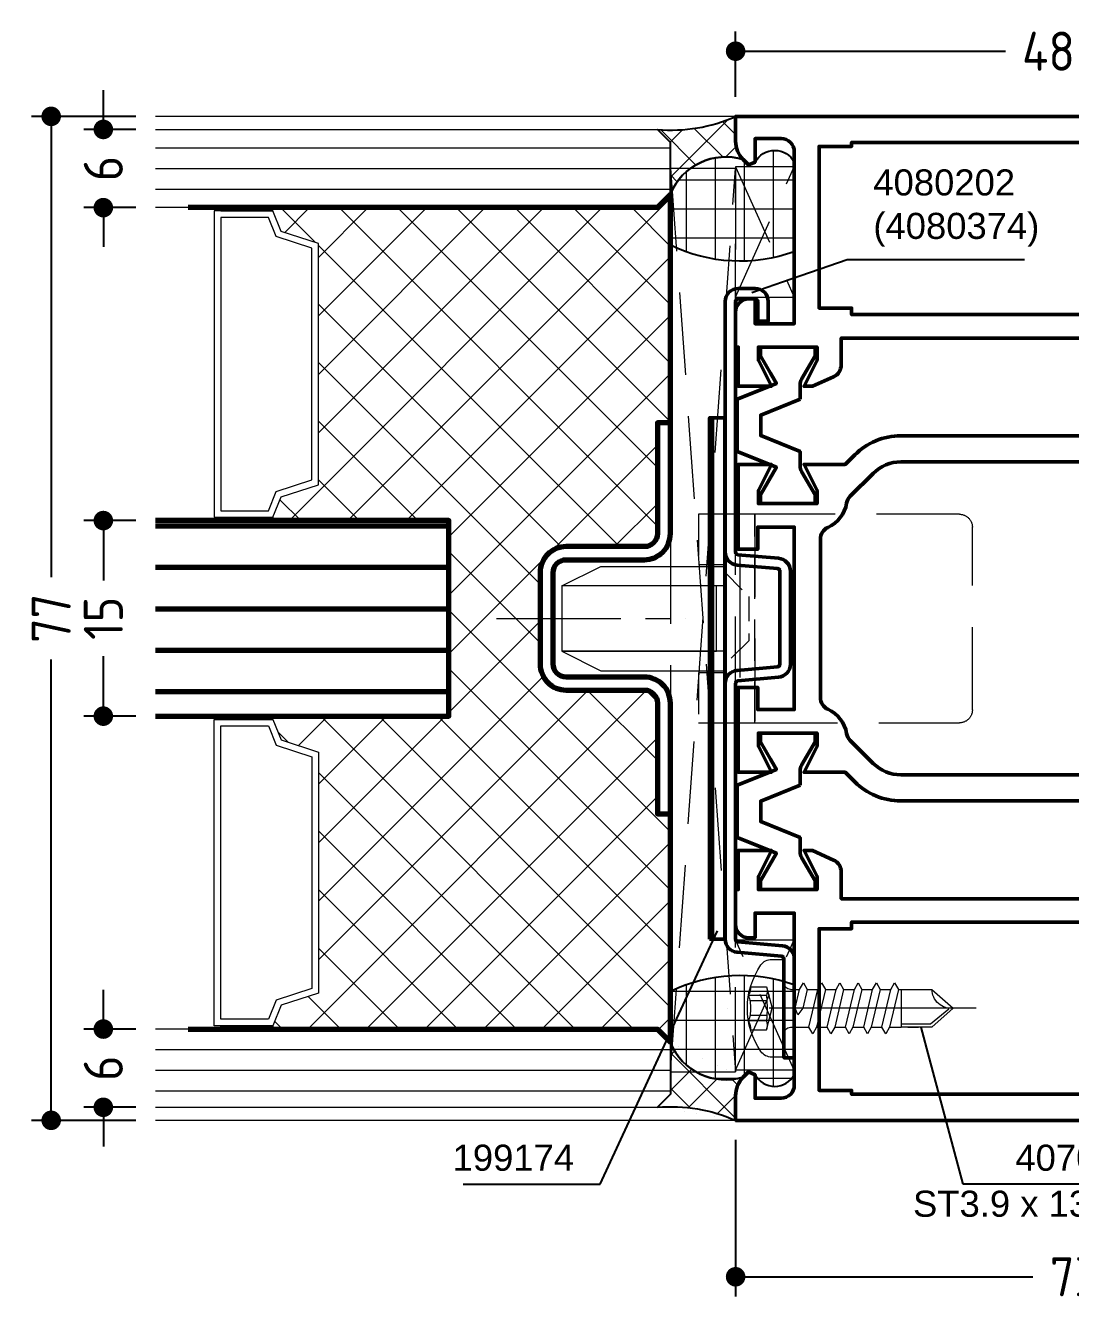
# Model space of a CAD drawing. Header units: millimetres. Extents: x 65 to 301, y 148 to 246.
# Drawn here: x 65.4 to 145.5, y 148.4 to 246.4 of the extents above; entities that cross this region are included whole.
import ezdxf
from ezdxf.enums import TextEntityAlignment as Align

# ---------------------------------------------------------------- set-up
doc = ezdxf.new("R2010")
doc.units = ezdxf.units.MM
doc.linetypes.add('CENTER', pattern=[50.8, 31.75, -6.35, 6.35, -6.35])
doc.linetypes.add('HIDDEN', pattern=[9.525, 6.35, -3.175])
for name, color, linetype, lineweight in [('AM_5', 3, 'Continuous', 25), ('AM_C', 50, 'Continuous', 50), ('AM_S', 80, 'Continuous', 50), ('Cent3', 70, 'CENTER', 18), ('CHide4', 10, 'HIDDEN', 13), ('Cont2', 2, 'Continuous', 25), ('Cont3', 70, 'Continuous', 18), ('Cont4', 10, 'Continuous', 13)]:
    doc.layers.add(name, color=color, linetype=linetype, lineweight=lineweight)
doc.styles.add('HBS_DIMTEXTSTYLE', font='isocp.shx')
doc.styles.add('SWISSL', font='swissl.ttf')
doc.dimstyles.new('Konstruktionsschnitt 1-1$0', dxfattribs={"dimtxt": 3, "dimasz": 1.5, "dimexe": 1.5, "dimexo": 1.5, "dimgap": 1.5, "dimtad": 0, "dimdsep": 46, "dimtxsty": 'HBS_DIMTEXTSTYLE', "dimblk": 'PUNKT', "dimcen": 0, "dimclrd": 3, "dimclre": 3, "dimclrt": 2, "dimadec": 1, "dimazin": 2, "dimtfac": 0.7, "dimtofl": 0, "dimtmove": 0, "dimatfit": 3, "dimfxl": 0, "dimtolj": 1, "dimtzin": 0, "dimarcsym": 0})
pattern_1 = [(225, (232.32603, 587.95486), (0.1767767, -0.1767767), []), (315, (232.32603, 587.95486), (0.1767767, 0.1767767), [])]
pattern_2 = [(135, (-37.2942, -281.0823), (-1.3470384, -1.3470384), []), (225, (-37.2942, -281.0823), (1.3470384, -1.3470384), [])]
pattern_3 = [(180, (-37.2942, -281.0823), (-1e-15, -2.2225), []), (270, (-37.2942, -281.0823), (2.2225, -1e-15), [])]

# ---------------------------------------------------------------- blocks, each defined once
blk = doc.blocks.new('*S265')
at = {"layer": 'AM_5', "color": 3}
for p, q in [((128.395, 228.408), (123.439, 226.684)), ((141.989, 228.408), (128.395, 228.408))]:
    blk.add_line(p, q, dxfattribs=at)
at = {"layer": 'AM_5', "color": 3, "linetype": 'Continuous'}
blk.add_line((123.439, 226.684), (121.078, 225.862), dxfattribs=at)
at = {"layer": 'AM_5', "color": 2, "insert": (130.395, 229.408), "char_height": 2, "attachment_point": 7, "style": 'SWISSL'}
blk.add_mtext('4080202\\P(4080374)', dxfattribs=at)
blk = doc.blocks.new('WS4070448')
at = {"layer": 'Cent3', "ltscale": 0.5}
blk.add_line((8.051, -14.399), (8.067, 4.661), dxfattribs=at)
at = {"layer": 'CHide4', "ltscale": 0.3}
for p, q in [((7.096, 1.694), (7.096, 3.079)), ((7.508, 1.694), (7.508, 2.967)), ((8.627, 1.694), (8.627, 2.967)), ((9.039, 1.694), (9.039, 3.079))]:
    blk.add_line(p, q, dxfattribs=at)
for points in [[(6.417, 2.921), (6.417, 1.694)], [(9.717, 2.921), (9.717, 1.694)], [(6.417, 1.694), (8.067, 1.252)], [(9.717, 1.694), (8.067, 1.252)]]:
    blk.add_lwpolyline(points, dxfattribs=at)
for centre, radius, start, end in [((6.478, 4.198), 1.279, 267.28485, 298.88724), ((8.067, 5.853), 2.94, 250.69884, 289.30116), ((9.657, 4.198), 1.279, 241.11276, 272.71515), ((6.756, 2.851), 1.206, 253.66426, 286.33574), ((8.067, 11.775), 10.128, 264.49478, 275.50522), ((9.378, 2.851), 1.206, 253.66426, 286.33574)]:
    blk.add_arc(centre, radius, start, end, dxfattribs=at)
at = {"layer": 'Cont4'}
for p, q in [((6.617, -8.639), (6.617, -11.003)), ((6.617, -8.639), (9.517, -8.639)), ((9.517, -11.003), (9.517, -8.639)), ((6.617, -11.003), (8.067, -12.639)), ((8.067, -12.639), (9.517, -11.003))]:
    blk.add_line(p, q, dxfattribs=at)
blk.add_lwpolyline([(11.39, 2.114, 0.314856), (4.744, 2.114, 0.244912), (4.317, 1.295), (4.317, 0.361), (11.817, 0.361), (11.817, 1.295, 0.244912), (11.39, 2.114, 0.138291)], format="xyb", dxfattribs=at)
for points in [[(6.117, -1.139), (6.617, -1.428), (8.067, -1.084), (8.567, -0.707), (8.067, -0.507), (6.617, -0.851)], [(6.117, -2.539), (6.617, -2.828), (9.517, -2.14), (10.017, -1.852), (9.517, -1.563), (6.617, -2.251)], [(6.117, -3.939), (6.617, -4.228), (9.517, -3.54), (10.017, -3.252), (9.517, -2.963), (6.617, -3.651)], [(6.117, -5.339), (6.617, -5.628), (9.517, -4.94), (10.017, -4.652), (9.517, -4.363), (6.617, -5.051)], [(6.117, -6.739), (6.617, -7.028), (9.517, -6.34), (10.017, -6.052), (9.517, -5.763), (6.617, -6.451)], [(6.117, -8.139), (6.617, -8.428), (9.517, -7.74), (10.017, -7.452), (9.517, -7.163), (6.617, -7.851)]]:
    blk.add_lwpolyline(points, close=True, dxfattribs=at)
for points in [[(6.617, -0.139), (6.617, -0.851)], [(9.517, -0.139), (9.517, -1.563)], [(6.617, -1.428), (6.617, -1.851)], [(6.617, -1.428), (6.617, -2.251)], [(6.617, -1.428), (6.617, -2.251)], [(6.617, -2.828), (6.617, -3.651)], [(9.517, -2.14), (9.517, -2.963)], [(9.517, -3.54), (9.517, -4.363)], [(6.617, -4.228), (6.617, -5.051)], [(6.617, -5.628), (6.617, -6.451)], [(9.517, -4.94), (9.517, -5.763)], [(9.517, -6.34), (9.517, -7.163)], [(6.617, -7.028), (6.617, -7.851)], [(9.517, -7.74), (9.517, -8.639)], [(6.617, -8.428), (6.617, -8.639)], [(9.267, -8.639), (9.267, -10.887), (8.101, -12.285)], [(9.517, -9.14), (9.517, -9.963)], [(6.617, -9.828), (6.617, -10.651)]]:
    blk.add_lwpolyline(points, dxfattribs=at)
for centre, radius, start, end in [((6.117, -0.139), 0.5, 0, 90), ((10.017, -0.139), 0.5, 90, 180), ((6.609, -12.471), 1.468, 353.42435, 89.66881)]:
    blk.add_arc(centre, radius, start, end, dxfattribs=at)
blk = doc.blocks.new('ESG 6_V')
at = {"layer": 'Cont3'}
h = blk.add_hatch(dxfattribs=at)
h.set_pattern_fill('LINE', color=256, scale=0.5, angle=90, style=0)
h.set_pattern_definition([(90, (-305.9269, -507.866), (-1.5875, 4e-16), [])])
h.paths.add_polyline_path([(3, 39.501), (3, 1), (2, 0), (-2, 0), (-3, 1), (-3, 39.501)])
blk.add_lwpolyline([(3, 39.501), (3, 1), (2, 0), (-2, 0), (-3, 1), (-3, 39.501)], dxfattribs=at)
blk = doc.blocks.new('AL_ABH_24')
at = {"layer": 'Cont4'}
h = blk.add_hatch(dxfattribs=at)
h.set_pattern_fill('ANSI37', color=256, scale=2, angle=-180, style=0)
h.set_pattern_definition(pattern_1)
h.paths.add_polyline_path([(-12, -4.5), (-11.75, -4.5), (-11.75, -0.5), (-12, -0.5)])
h = blk.add_hatch(dxfattribs=at)
h.set_pattern_fill('ANSI37', color=256, scale=2, angle=-180, style=0)
h.set_pattern_definition(pattern_1)
h.paths.add_polyline_path([(12, -0.5), (11.75, -0.5), (11.75, -4.5), (12, -4.5)])
at = {"layer": 'Cont3'}
for points in [[(11.75, -4.5), (11.75, 0), (-11.75, 0), (-11.75, -4.5), (-10.179, -5.127), (-9.25, -8), (9.25, -8), (10.179, -5.127)], [(11.25, -4.161), (11.25, -0.5), (-11.25, -0.5), (-11.25, -4.161), (-9.776, -4.749), (-8.886, -7.5), (8.886, -7.5), (9.776, -4.749)]]:
    blk.add_lwpolyline(points, close=True, dxfattribs=at)
at = {"layer": 'Cont4'}
for points in [[(-11.75, -0.5), (-11.75, -4.5), (-12, -4.5), (-12, -0.5)], [(11.75, -0.5), (11.75, -4.5), (12, -4.5), (12, -0.5)]]:
    blk.add_lwpolyline(points, close=True, dxfattribs=at)
blk = doc.blocks.new('PL30_Glas_76_SYM_NGFK')
at = {"layer": 'Cont3', "lineweight": 70}
h = blk.add_hatch(dxfattribs=at)
h.set_pattern_fill('LINE', color=256, angle=90, style=0)
h.set_pattern_definition([(90, (-271.427, -507.866), (-3.175, 2e-16), [])])
h.paths.add_polyline_path([(-7.5, 39.501), (-7.5, 17), (7.5, 17), (7.5, 39.501)])
at = {"layer": 'Cont4'}
h = blk.add_hatch(dxfattribs=at)
h.set_pattern_fill('ANSI37', color=256, scale=0.5, style=0)
h.set_pattern_definition([(45, (-338.955, -274.622), (2.245064, -2.245064), []), (315, (-338.955, -274.622), (-2.245064, -2.245064), [])])
h.paths.add_polyline_path([(-31.5, 30.5), (-31.25, 30.5), (-29.679, 29.873), (-28.75, 27), (-10.25, 27), (-9.321, 29.873), (-7.75, 30.5), (-7.5, 30.5), (-7.5, 17), (7.5, 17), (7.5, 30.5), (7.75, 30.5), (9.321, 29.873), (10.25, 27), (28.75, 27), (29.679, 29.873), (31.25, 30.5), (31.5, 30.5), (31.5, 1), (32.5, 0), (15, 0), (15, 1), (6.5, 1, -0.414214), (5.5, 2), (5.5, 8, 0.414214), (3.5, 10), (-3.5, 10, 0.414214), (-5.5, 8), (-5.5, 2, -0.414214), (-6.5, 1), (-15, 1), (-15, 0), (-32.5, 0), (-31.5, 1)])
at = {"layer": 'Cont3', "lineweight": 70}
for points in [[(-7.5, 39.501), (-7.5, 17), (7.5, 17), (7.5, 39.501)], [(-31.5, 37), (-31.5, 1), (-32.5, 0), (-15, 0)], [(15, 0), (32.5, 0), (31.5, 1), (31.5, 37)]]:
    blk.add_lwpolyline(points, dxfattribs=at)
blk.add_lwpolyline([(15, 0), (15, 1), (6.5, 1, -0.414214), (5.5, 2), (5.5, 8, 0.414214), (3.5, 10), (-3.5, 10, 0.414214), (-5.5, 8), (-5.5, 2, -0.414214), (-6.5, 1), (-15, 1), (-15, 0), (-6.5, 0, 0.414214), (-4.5, 2), (-4.5, 8, -0.414214), (-3.5, 9), (3.5, 9, -0.414214), (4.5, 8), (4.5, 2, 0.414214), (6.5, 0)], format="xyb", close=True, dxfattribs=at)
at = {"xscale": -1}
blk.add_blockref('ESG 6_V', (-34.5, 0), dxfattribs=at)
blk.add_blockref('ESG 6_V', (34.5, 0))
at = {"layer": 'Cont3', "lineweight": 70, "xscale": -1}
blk.add_blockref('AL_ABH_24', (-19.5, 35), dxfattribs=at)
at = {"layer": 'Cont3', "lineweight": 70}
blk.add_blockref('AL_ABH_24', (19.5, 35), dxfattribs=at)
blk = doc.blocks.new('PL_VERSCH_F_W1_VERD')
at = {"layer": 'Cent3', "ltscale": 0.3}
blk.add_line((-5, -1.15), (5, -1.15), dxfattribs=at)
blk.add_lwpolyline([(0, 17.5), (0, 2.988), (0, 2.988)], dxfattribs=at)
at = {"layer": 'CHide4', "ltscale": 0.5}
for points in [[(-8, 2), (-4.15, 2), (-4.15, 0), (-8, 0)], [(4.15, 2), (8, 2), (8, 0), (4.15, 0)], [(-8, 0), (8, 0), (8, -2.3), (-8, -2.3)]]:
    blk.add_lwpolyline(points, close=True, dxfattribs=at)
at = {"layer": 'CHide4', "ltscale": 0.3}
blk.add_lwpolyline([(3.55, 0), (-3.55, 0), (-1.7, -1.85), (1.7, -1.85)], close=True, dxfattribs=at)
at = {"layer": 'CHide4'}
blk.add_lwpolyline([(-8, -2.3), (8, -2.3), (8, -18, -0.414214), (7, -19), (-7, -19, -0.414214), (-8, -18)], format="xyb", close=True, dxfattribs=at)
at = {"layer": 'Cont3'}
for points in [[(-4, 0), (-2.499, 0), (-2.499, 12.5), (-4, 9.498)], [(-2.499, 12.5), (2.499, 12.5), (2.499, 0.628), (-2.499, 0.628)], [(4, 0), (2.499, 0), (2.499, 12.5), (4, 9.498)]]:
    blk.add_lwpolyline(points, close=True, dxfattribs=at)
blk = doc.blocks.new('PUNKT')
at = {"color": 0, "linetype": 'Continuous'}
blk.add_line((-0.5, 0), (-1, 0), dxfattribs=at)
at = {"color": 0, "linetype": 'Continuous', "const_width": 0.5}
blk.add_lwpolyline([(-0.25, 0, 1), (0.25, 0, 1)], format="xyb", close=True, dxfattribs=at)
blk = doc.blocks.new('*D32')
at = {"layer": 'AM_5', "color": 3, "lineweight": -2, "transparency": 16777216}
for p, q in [((73.83, 239.408), (65.83, 239.408)), ((67.33, 237.908), (67.33, 204.058)), ((67.33, 163.907), (67.33, 197.758)), ((73.83, 162.407), (65.83, 162.407))]:
    blk.add_line(p, q, dxfattribs=at)
at = {"layer": 'AM_5', "color": 3, "lineweight": -2, "transparency": 16777216, "xscale": 1.5, "yscale": 1.5, "zscale": 1.5}
for p, rotation in [((67.33, 239.408), 90), ((67.33, 162.407), 270)]:
    blk.add_blockref('PUNKT', p, dxfattribs=dict(at, rotation=rotation))
at = {"layer": 'AM_5', "color": 2, "transparency": 16777216, "insert": (67.33, 200.908), "char_height": 3, "attachment_point": 5, "rotation": 90, "style": 'HBS_DIMTEXTSTYLE'}
blk.add_mtext('\\A1;77', dxfattribs=at)
blk = doc.blocks.new('*S269')
at = {"layer": 'AM_5', "color": 3, "linetype": 'Continuous'}
blk.add_line((117.392, 174.68), (118.442, 176.949), dxfattribs=at)
at = {"layer": 'AM_5', "color": 3}
for p, q in [((109.443, 157.513), (117.392, 174.68)), ((98.921, 157.513), (109.443, 157.513))]:
    blk.add_line(p, q, dxfattribs=at)
at = {"layer": 'AM_5', "color": 2, "insert": (107.443, 158.513), "char_height": 2, "attachment_point": 9, "style": 'SWISSL'}
blk.add_mtext('199174', dxfattribs=at)
blk = doc.blocks.new('*D36')
at = {"layer": 'AM_5', "color": 3, "lineweight": -2, "transparency": 16777216}
for p, q in [((73.83, 208.407), (69.83, 208.407)), ((71.33, 206.907), (71.33, 203.82)), ((71.33, 194.907), (71.33, 197.995)), ((73.83, 193.407), (69.83, 193.407))]:
    blk.add_line(p, q, dxfattribs=at)
at = {"layer": 'AM_5', "color": 3, "lineweight": -2, "transparency": 16777216, "xscale": 1.5, "yscale": 1.5, "zscale": 1.5}
for p, rotation in [((71.33, 208.407), 90), ((71.33, 193.407), 270)]:
    blk.add_blockref('PUNKT', p, dxfattribs=dict(at, rotation=rotation))
at = {"layer": 'AM_5', "color": 2, "transparency": 16777216, "insert": (71.33, 200.908), "char_height": 3, "attachment_point": 5, "rotation": 90, "style": 'HBS_DIMTEXTSTYLE'}
blk.add_mtext('\\A1;15', dxfattribs=at)
blk = doc.blocks.new('*D37')
at = {"layer": 'AM_5', "color": 3, "lineweight": -2, "transparency": 16777216}
for p, q in [((71.33, 239.907), (71.33, 241.407)), ((73.83, 238.407), (69.83, 238.407)), ((73.83, 232.407), (69.83, 232.407)), ((71.33, 230.907), (71.33, 229.407))]:
    blk.add_line(p, q, dxfattribs=at)
at = {"layer": 'AM_5', "color": 3, "lineweight": -2, "transparency": 16777216, "xscale": 1.5, "yscale": 1.5, "zscale": 1.5}
for p, rotation in [((71.33, 238.407), 270), ((71.33, 232.407), 90)]:
    blk.add_blockref('PUNKT', p, dxfattribs=dict(at, rotation=rotation))
at = {"layer": 'AM_5', "color": 2, "transparency": 16777216, "insert": (71.33, 235.407), "char_height": 3, "attachment_point": 5, "rotation": 90, "style": 'HBS_DIMTEXTSTYLE'}
blk.add_mtext('\\A1;6', dxfattribs=at)
blk = doc.blocks.new('*D38')
at = {"layer": 'AM_5', "color": 3, "lineweight": -2, "transparency": 16777216}
for p, q in [((71.33, 170.907), (71.33, 172.407)), ((73.83, 169.407), (69.83, 169.407)), ((73.83, 163.407), (69.83, 163.407)), ((71.33, 161.907), (71.33, 160.407))]:
    blk.add_line(p, q, dxfattribs=at)
at = {"layer": 'AM_5', "color": 3, "lineweight": -2, "transparency": 16777216, "xscale": 1.5, "yscale": 1.5, "zscale": 1.5}
for p, rotation in [((71.33, 169.407), 270), ((71.33, 163.407), 90)]:
    blk.add_blockref('PUNKT', p, dxfattribs=dict(at, rotation=rotation))
at = {"layer": 'AM_5', "color": 2, "transparency": 16777216, "insert": (71.33, 166.407), "char_height": 3, "attachment_point": 5, "rotation": 90, "style": 'HBS_DIMTEXTSTYLE'}
blk.add_mtext('\\A1;6', dxfattribs=at)
blk = doc.blocks.new('*S270')
at = {"layer": 'AM_5', "color": 3, "linetype": 'Continuous'}
blk.add_line((134.711, 167.138), (134.064, 169.553), dxfattribs=at)
at = {"layer": 'AM_5', "color": 3}
for p, q in [((137.292, 157.512), (134.711, 167.138)), ((151.437, 157.512), (137.292, 157.512))]:
    blk.add_line(p, q, dxfattribs=at)
at = {"layer": 'AM_5', "color": 2, "insert": (141.292, 158.512), "char_height": 2, "attachment_point": 7, "style": 'SWISSL'}
blk.add_mtext('4070448', dxfattribs=at)
blk = doc.blocks.new('ZAHL rechts')
at = {"layer": 'AM_5', "color": 2, "style": 'SWISSL'}
blk.add_attdef('XXX', text='', height=1.5, dxfattribs=at).set_placement((-1.954, -2.5), align=Align.RIGHT)
blk = doc.blocks.new('*D40')
at = {"layer": 'AM_5', "color": 3, "lineweight": -2, "transparency": 16777216}
for p, q in [((119.831, 160.907), (119.831, 148.907)), ((192.831, 160.907), (192.831, 148.907)), ((121.331, 150.407), (142.619, 150.407)), ((191.331, 150.407), (149.043, 150.407))]:
    blk.add_line(p, q, dxfattribs=at)
at = {"layer": 'AM_5', "color": 3, "lineweight": -2, "transparency": 16777216, "xscale": 1.5, "yscale": 1.5, "zscale": 1.5, "rotation": 180}
blk.add_blockref('PUNKT', (119.831, 150.407), dxfattribs=at)
at = {"layer": 'AM_5', "color": 3, "lineweight": -2, "transparency": 16777216, "xscale": 1.5, "yscale": 1.5, "zscale": 1.5}
blk.add_blockref('PUNKT', (192.831, 150.407), dxfattribs=at)
at = {"layer": 'AM_5', "color": 2, "transparency": 16777216, "insert": (145.831, 150.407), "char_height": 3, "attachment_point": 5, "style": 'HBS_DIMTEXTSTYLE'}
blk.add_mtext('\\A1;73', dxfattribs=at)
blk = doc.blocks.new('*D41')
at = {"layer": 'AM_5', "color": 3, "lineweight": -2, "transparency": 16777216}
for p, q in [((119.831, 240.908), (119.831, 245.907)), ((167.83, 240.908), (167.83, 245.907)), ((121.331, 244.407), (140.531, 244.407)), ((166.33, 244.407), (147.131, 244.407))]:
    blk.add_line(p, q, dxfattribs=at)
at = {"layer": 'AM_5', "color": 3, "lineweight": -2, "transparency": 16777216, "xscale": 1.5, "yscale": 1.5, "zscale": 1.5, "rotation": 180}
blk.add_blockref('PUNKT', (119.831, 244.407), dxfattribs=at)
at = {"layer": 'AM_5', "color": 3, "lineweight": -2, "transparency": 16777216, "xscale": 1.5, "yscale": 1.5, "zscale": 1.5}
blk.add_blockref('PUNKT', (167.83, 244.407), dxfattribs=at)
at = {"layer": 'AM_5', "color": 2, "transparency": 16777216, "insert": (143.831, 244.407), "char_height": 3, "attachment_point": 5, "style": 'HBS_DIMTEXTSTYLE'}
blk.add_mtext('\\A1;48', dxfattribs=at)
blk = doc.blocks.new('WI1020456')
for points in [[(-77.001, 25), (-65.001, 25), (-65.001, 15.5), (-59.801, 15.5), (-59.801, 18.05), (-61.801, 17.05), (-62.801, 17.05), (-62.801, 21.55), (-61.801, 21.55), (-59.801, 20.55), (-59.801, 21.2), (-60.807, 23.358, -0.109518), (-60.901, 23.781), (-60.901, 25.6), (-60.001, 25.6), (-60.001, 64.9), (-57.945, 64.9, 0.294108), (-57.035, 65.487), (-56.301, 67.1), (-56.301, 67.75), (-58.301, 66.75), (-59.301, 66.75), (-59.301, 71.25), (-58.301, 71.25), (-56.301, 70.25), (-56.301, 72.8), (-59.301, 72.8), (-59.301, 73), (-62.001, 73, 0.414214), (-63.001, 72), (-63.001, 71.5), (-61.101, 71.5), (-61.101, 68.5), (-74.301, 68.5, -0.414214), (-75.301, 69.5), (-75.301, 71.5), (-73.501, 71.5), (-73.289, 72.013), (-73.691, 72.415, 0.198912), (-75.105, 73), (-77.001, 73)], [(-77.001, 25), (-65.001, 25), (-65.001, 15.5), (-59.801, 15.5), (-59.801, 18.05), (-61.801, 17.05), (-62.801, 17.05), (-62.801, 21.55), (-61.801, 21.55), (-59.801, 20.55), (-59.801, 21.2), (-60.807, 23.358, -0.109518), (-60.901, 23.781), (-60.901, 25.6), (-60.001, 25.6), (-60.001, 64.9), (-57.945, 64.9, 0.294108), (-57.035, 65.487), (-56.301, 67.1), (-56.301, 67.75), (-58.301, 66.75), (-59.301, 66.75), (-59.301, 71.25), (-58.301, 71.25), (-56.301, 70.25), (-56.301, 72.8), (-59.301, 72.8), (-59.301, 73), (-62.001, 73, 0.414214), (-63.001, 72), (-63.001, 71.5), (-61.101, 71.5), (-61.101, 68.5), (-74.301, 68.5, -0.414214), (-75.301, 69.5), (-75.301, 71.5), (-73.501, 71.5), (-73.289, 72.013), (-73.691, 72.415, 0.198912), (-75.105, 73), (-77.001, 73)], [(-55.309, 68.05), (-56.435, 68.05, 0.131652), (-56.835, 67.943), (-58.64, 66.9), (-59.301, 66.9), (-59.301, 71.1), (-58.64, 71.1), (-57.301, 70.327), (-56.813, 70.045), (-56.514, 69.872), (-55.301, 72.875), (-51.301, 72.875), (-50.088, 69.872), (-47.962, 71.1), (-47.301, 71.1), (-47.301, 66.9), (-47.962, 66.9), (-49.767, 67.943, 0.131652), (-50.167, 68.05), (-51.293, 68.05), (-52.515, 71.075), (-54.087, 71.075)], [(-55.309, 68.05), (-56.435, 68.05, 0.131652), (-56.835, 67.943), (-58.64, 66.9), (-59.301, 66.9), (-59.301, 71.1), (-58.64, 71.1), (-57.301, 70.327), (-56.813, 70.045), (-56.514, 69.872), (-55.301, 72.875), (-51.301, 72.875), (-50.088, 69.872), (-47.962, 71.1), (-47.301, 71.1), (-47.301, 66.9), (-47.962, 66.9), (-49.767, 67.943, 0.131652), (-50.167, 68.05), (-51.293, 68.05), (-52.515, 71.075), (-54.087, 71.075)], [(-24.5, 60.329, 0.198912), (-25.964, 63.864), (-26.7, 64.6), (-26.7, 67.75), (-28.7, 66.75), (-29.7, 66.75), (-29.7, 71.25), (-28.7, 71.25), (-26.7, 70.25), (-26.7, 72.8), (-33.2, 72.8), (-33.2, 71.3), (-31.5, 71.3), (-31.5, 68.5), (-45.5, 68.5), (-45.5, 71.3), (-43.8, 71.3), (-43.8, 72.8), (-50.301, 72.8), (-50.301, 70.25), (-48.301, 71.25), (-47.301, 71.25), (-47.301, 66.75), (-48.301, 66.75), (-50.301, 67.75), (-50.301, 64.6), (-51.037, 63.864, 0.198912), (-52.501, 60.329), (-52.501, 24.21, -0.109518), (-52.595, 23.787), (-53.801, 21.2), (-53.8, 20.55), (-51.8, 21.55), (-50.8, 21.55), (-50.8, 17.05), (-51.8, 17.05), (-53.8, 18.05), (-53.8, 15.5), (-45.5, 15.5), (-45.5, 19.3), (-48, 19.3), (-48, 25), (-29, 25), (-29, 19.3), (-31.5, 19.3), (-31.5, 15.5), (-23.2, 15.5), (-23.2, 18.05), (-25.2, 17.05), (-26.2, 17.05), (-26.2, 21.55), (-25.2, 21.55), (-23.2, 20.55), (-23.2, 21.2), (-24.406, 23.787, -0.109518), (-24.5, 24.21)], [(-24.5, 60.329, 0.198912), (-25.964, 63.864), (-26.7, 64.6), (-26.7, 67.75), (-28.7, 66.75), (-29.7, 66.75), (-29.7, 71.25), (-28.7, 71.25), (-26.7, 70.25), (-26.7, 72.8), (-33.2, 72.8), (-33.2, 71.3), (-31.5, 71.3), (-31.5, 68.5), (-45.5, 68.5), (-45.5, 71.3), (-43.8, 71.3), (-43.8, 72.8), (-50.301, 72.8), (-50.301, 70.25), (-48.301, 71.25), (-47.301, 71.25), (-47.301, 66.75), (-48.301, 66.75), (-50.301, 67.75), (-50.301, 64.6), (-51.037, 63.864, 0.198912), (-52.501, 60.329), (-52.501, 24.21, -0.109518), (-52.595, 23.787), (-53.801, 21.2), (-53.8, 20.55), (-51.8, 21.55), (-50.8, 21.55), (-50.8, 17.05), (-51.8, 17.05), (-53.8, 18.05), (-53.8, 15.5), (-45.5, 15.5), (-45.5, 19.3), (-48, 19.3), (-48, 25), (-29, 25), (-29, 19.3), (-31.5, 19.3), (-31.5, 15.5), (-23.2, 15.5), (-23.2, 18.05), (-25.2, 17.05), (-26.2, 17.05), (-26.2, 21.55), (-25.2, 21.55), (-23.2, 20.55), (-23.2, 21.2), (-24.406, 23.787, -0.109518), (-24.5, 24.21)], [(-25.708, 68.05), (-26.834, 68.05, 0.131652), (-27.234, 67.943), (-29.039, 66.9), (-29.7, 66.9), (-29.7, 71.1), (-29.039, 71.1), (-27.7, 70.327), (-27.212, 70.045), (-26.913, 69.872), (-25.7, 72.875), (-21.7, 72.875), (-20.487, 69.872), (-18.361, 71.1), (-17.7, 71.1), (-17.7, 66.9), (-18.361, 66.9), (-20.166, 67.943, 0.131652), (-20.566, 68.05), (-21.692, 68.05), (-22.914, 71.075), (-24.486, 71.075)], [(-25.708, 68.05), (-26.834, 68.05, 0.131652), (-27.234, 67.943), (-29.039, 66.9), (-29.7, 66.9), (-29.7, 71.1), (-29.039, 71.1), (-27.7, 70.327), (-27.212, 70.045), (-26.913, 69.872), (-25.7, 72.875), (-21.7, 72.875), (-20.487, 69.872), (-18.361, 71.1), (-17.7, 71.1), (-17.7, 66.9), (-18.361, 66.9), (-20.166, 67.943, 0.131652), (-20.566, 68.05), (-21.692, 68.05), (-22.914, 71.075), (-24.486, 71.075)], [(0, 73), (-1.896, 73, 0.198912), (-3.31, 72.414), (-3.712, 72.012), (-3.5, 71.5), (-1.7, 71.5), (-1.7, 69.5, -0.414214), (-2.7, 68.5), (-15.9, 68.5), (-15.9, 71.5), (-14, 71.5), (-14, 72, 0.414214), (-15, 73), (-17.7, 73), (-17.7, 72.8), (-20.7, 72.8), (-20.7, 70.25), (-18.7, 71.25), (-17.7, 71.25), (-17.7, 66.75), (-18.7, 66.75), (-20.7, 67.75), (-20.7, 67.1), (-19.966, 65.486, 0.294108), (-19.056, 64.9), (-17, 64.9), (-17, 25.6), (-16.1, 25.6), (-16.1, 23.781, -0.109518), (-16.194, 23.358), (-17.2, 21.2), (-17.2, 20.55), (-15.2, 21.55), (-14.2, 21.55), (-14.2, 17.05), (-15.2, 17.05), (-17.2, 18.05), (-17.2, 15.5), (-12, 15.5), (-12, 17), (-12.4, 17), (-12.4, 24, -0.414214), (-11.4, 25), (-2.8, 25, -0.414214), (-1.8, 24), (-1.8, 17), (-4.8, 17), (-4.941, 16.659), (-3.783, 15.5), (-1.8, 15.5), (-1.8, 9), (-4, 9), (-4, 10), (-5, 10), (-5, 6.5), (-4, 6.5), (-4, 7.5), (-2.3, 7.5, -0.414214), (-1.5, 6.7), (-1.5, 2.3, -0.414214), (-2.3, 1.5), (-4, 1.5), (-4, 2.5), (-5, 2.5), (-5, 0), (0, 0)], [(0, 73), (-1.896, 73, 0.198912), (-3.31, 72.414), (-3.712, 72.012), (-3.5, 71.5), (-1.7, 71.5), (-1.7, 69.5, -0.414214), (-2.7, 68.5), (-15.9, 68.5), (-15.9, 71.5), (-14, 71.5), (-14, 72, 0.414214), (-15, 73), (-17.7, 73), (-17.7, 72.8), (-20.7, 72.8), (-20.7, 70.25), (-18.7, 71.25), (-17.7, 71.25), (-17.7, 66.75), (-18.7, 66.75), (-20.7, 67.75), (-20.7, 67.1), (-19.966, 65.486, 0.294108), (-19.056, 64.9), (-17, 64.9), (-17, 25.6), (-16.1, 25.6), (-16.1, 23.781, -0.109518), (-16.194, 23.358), (-17.2, 21.2), (-17.2, 20.55), (-15.2, 21.55), (-14.2, 21.55), (-14.2, 17.05), (-15.2, 17.05), (-17.2, 18.05), (-17.2, 15.5), (-12, 15.5), (-12, 17), (-12.4, 17), (-12.4, 24, -0.414214), (-11.4, 25), (-2.8, 25, -0.414214), (-1.8, 24), (-1.8, 17), (-4.8, 17), (-4.941, 16.659), (-3.783, 15.5), (-1.8, 15.5), (-1.8, 9), (-4, 9), (-4, 10), (-5, 10), (-5, 6.5), (-4, 6.5), (-4, 7.5), (-2.3, 7.5, -0.414214), (-1.5, 6.7), (-1.5, 2.3, -0.414214), (-2.3, 1.5), (-4, 1.5), (-4, 2.5), (-5, 2.5), (-5, 0), (0, 0)], [(-26.5, 27), (-50.501, 27), (-50.501, 60.329, -0.198912), (-49.622, 62.45), (-47.865, 64.208, -0.154989), (-47.327, 64.486, 0.248244), (-45.476, 65.914, -0.293963), (-44.566, 66.5), (-32.436, 66.5, -0.293963), (-31.525, 65.914, 0.248244), (-29.674, 64.486, -0.154989), (-29.136, 64.208), (-27.379, 62.45, -0.198912), (-26.5, 60.329)], [(-26.5, 27), (-50.501, 27), (-50.501, 60.329, -0.198912), (-49.622, 62.45), (-47.865, 64.208, -0.154989), (-47.327, 64.486, 0.248244), (-45.476, 65.914, -0.293963), (-44.566, 66.5), (-32.436, 66.5, -0.293963), (-31.525, 65.914, 0.248244), (-29.674, 64.486, -0.154989), (-29.136, 64.208), (-27.379, 62.45, -0.198912), (-26.5, 60.329)], [(-58.809, 20.25), (-59.935, 20.25, -0.131652), (-60.335, 20.358), (-62.14, 21.4), (-62.801, 21.4), (-62.801, 17.2), (-62.14, 17.2), (-60.801, 17.973), (-60.313, 18.256), (-60.014, 18.428), (-58.801, 15.425), (-54.801, 15.425), (-53.588, 18.428), (-51.462, 17.2), (-50.801, 17.2), (-50.801, 21.4), (-51.462, 21.4), (-53.267, 20.358, -0.131652), (-53.667, 20.25), (-54.793, 20.25), (-56.015, 17.225), (-57.587, 17.225)], [(-58.809, 20.25), (-59.935, 20.25, -0.131652), (-60.335, 20.358), (-62.14, 21.4), (-62.801, 21.4), (-62.801, 17.2), (-62.14, 17.2), (-60.801, 17.973), (-60.313, 18.256), (-60.014, 18.428), (-58.801, 15.425), (-54.801, 15.425), (-53.588, 18.428), (-51.462, 17.2), (-50.801, 17.2), (-50.801, 21.4), (-51.462, 21.4), (-53.267, 20.358, -0.131652), (-53.667, 20.25), (-54.793, 20.25), (-56.015, 17.225), (-57.587, 17.225)], [(-22.208, 20.25), (-23.334, 20.25, -0.131652), (-23.734, 20.358), (-25.539, 21.4), (-26.2, 21.4), (-26.2, 17.2), (-25.539, 17.2), (-24.2, 17.973), (-23.712, 18.256), (-23.413, 18.428), (-22.2, 15.425), (-18.2, 15.425), (-16.987, 18.428), (-14.861, 17.2), (-14.2, 17.2), (-14.2, 21.4), (-14.861, 21.4), (-16.666, 20.358, -0.131652), (-17.066, 20.25), (-18.192, 20.25), (-19.414, 17.225), (-20.986, 17.225)], [(-22.208, 20.25), (-23.334, 20.25, -0.131652), (-23.734, 20.358), (-25.539, 21.4), (-26.2, 21.4), (-26.2, 17.2), (-25.539, 17.2), (-24.2, 17.973), (-23.712, 18.256), (-23.413, 18.428), (-22.2, 15.425), (-18.2, 15.425), (-16.987, 18.428), (-14.861, 17.2), (-14.2, 17.2), (-14.2, 21.4), (-14.861, 21.4), (-16.666, 20.358, -0.131652), (-17.066, 20.25), (-18.192, 20.25), (-19.414, 17.225), (-20.986, 17.225)]]:
    blk.add_lwpolyline(points, format="xyb", close=True)
for points in [[(-75.001, 29.4), (-74.701, 29.4), (-74.701, 26.9), (-62.301, 26.9), (-62.301, 29.4), (-61.801, 29.4), (-61.801, 64.1), (-62.301, 64.1), (-62.301, 66.6), (-74.701, 66.6), (-74.701, 64.1), (-75.001, 64.1)], [(-75.001, 29.4), (-74.701, 29.4), (-74.701, 26.9), (-62.301, 26.9), (-62.301, 29.4), (-61.801, 29.4), (-61.801, 64.1), (-62.301, 64.1), (-62.301, 66.6), (-74.701, 66.6), (-74.701, 64.1), (-75.001, 64.1)], [(-2, 29.4), (-2.3, 29.4), (-2.3, 26.9), (-14.7, 26.9), (-14.7, 29.4), (-15.2, 29.4), (-15.2, 64.1), (-14.7, 64.1), (-14.7, 66.6), (-2.3, 66.6), (-2.3, 64.1), (-2, 64.1)], [(-2, 29.4), (-2.3, 29.4), (-2.3, 26.9), (-14.7, 26.9), (-14.7, 29.4), (-15.2, 29.4), (-15.2, 64.1), (-14.7, 64.1), (-14.7, 66.6), (-2.3, 66.6), (-2.3, 64.1), (-2, 64.1)]]:
    blk.add_lwpolyline(points, close=True)
blk = doc.blocks.new('WI4080202')
blk.add_lwpolyline([(-48.316, -0.183), (-48.614, -3.587, -0.388879), (-49.61, -4.5), (-57.2, -4.5), (-57.2, -3.7), (-49.61, -3.7, 0.388879), (-49.411, -3.517), (-49.113, -0.113, -0.388879), (-48.117, 0.8), (-28.483, 0.8, -0.388879), (-27.487, -0.113), (-27.215, -3.217, 0.388879), (-27.016, -3.4), (-19.884, -3.4, 0.388879), (-19.685, -3.217), (-19.413, -0.113, -0.388879), (-18.417, 0.8), (0.8, 0.8, -0.414214), (1.8, -0.2), (1.8, -1.5, -0.414214), (0.8, -2.5), (-0.7, -2.5), (-0.7, -1.7), (0.8, -1.7, 0.414214), (1, -1.5), (1, -0.2, 0.414214), (0.8, 0), (-18.417, 0, 0.388879), (-18.616, -0.183), (-18.888, -3.287, -0.388879), (-19.884, -4.2), (-27.016, -4.2, -0.388879), (-28.012, -3.287), (-28.284, -0.183, 0.388879), (-28.483, 0), (-48.117, 0, 0.388879), (-48.316, -0.183)], format="xyb", close=True)
blk = doc.blocks.new('WI199174')
h = blk.add_hatch()
h.set_pattern_fill('LINE', color=256, scale=0.3)
h.set_pattern_definition([(360, (-113.6499, 201.041), (-2e-16, 0.9525), [])])
h.paths.add_polyline_path([(0, 1.2), (0, 0), (40, 0), (40, 1.2)])
blk.add_lwpolyline([(0, 1.2), (0, 0), (40, 0), (40, 1.2)], close=True)

msp = doc.modelspace()

# ---------------------------------------------------------------- hatches: boundary and pattern name
at = {"layer": 'Cont3'}
h = msp.add_hatch(dxfattribs=at)
h.set_pattern_fill('ANSI37', color=256, scale=0.6, angle=90, style=0)
h.set_pattern_definition(pattern_2)
edge = h.paths.add_edge_path()
edge.add_arc((114.911, 250.428), 12.069, 264.86979, 294.05761)
edge.add_line((119.831, 239.407), (119.831, 237.511))
edge.add_arc((121.831, 237.511), 2, 180, 225.00072)
edge.add_arc((119.074, 231.712), 4.586, 72.97276, 157.66842)
edge.add_line((114.832, 233.455), (114.832, 237.407))
edge.add_line((114.832, 237.407), (113.832, 238.407))
h = msp.add_hatch(dxfattribs=at)
h.set_pattern_fill('ANSI37', color=256, scale=0.7, angle=135, style=0)
h.set_pattern_definition(pattern_3)
edge = h.paths.add_edge_path()
edge.add_arc((119.074, 231.712), 4.586, 72.97276, 157.66842, ccw=False)
edge.add_line((120.417, 236.097), (120.819, 235.695))
edge.add_line((120.819, 235.695), (121.331, 235.907))
edge.add_arc((122.831, 235.1), 1.703, 28.29127, 151.70873, ccw=False)
edge.add_line((124.331, 235.907), (124.33, 229.022))
edge.add_arc((120.179, 240.628), 12.326, 244.28997, 289.68166, ccw=False)
edge.add_line((114.832, 229.522), (114.832, 233.455))
h = msp.add_hatch(dxfattribs=at)
h.set_pattern_fill('ANSI37', color=256, scale=0.7, angle=135, style=0)
h.set_pattern_definition(pattern_3)
edge = h.paths.add_edge_path()
edge.add_arc((119.074, 170.102), 4.586, 202.33158, 287.02724)
edge.add_line((120.417, 165.717), (120.819, 166.119))
edge.add_line((120.819, 166.119), (121.331, 165.907))
edge.add_arc((122.831, 166.714), 1.703, 208.29127, 331.70873)
edge.add_line((124.331, 165.907), (124.33, 172.792))
edge.add_arc((120.179, 161.186), 12.326, 70.31834, 115.71003)
edge.add_line((114.832, 172.292), (114.832, 168.36))
h = msp.add_hatch(dxfattribs=at)
h.set_pattern_fill('ANSI37', color=256, scale=0.6, angle=90, style=0)
h.set_pattern_definition(pattern_2)
edge = h.paths.add_edge_path()
edge.add_arc((114.911, 151.387), 12.069, 65.94239, 95.13021, ccw=False)
edge.add_line((119.831, 162.407), (119.831, 164.303))
edge.add_arc((121.831, 164.303), 2, 134.99928, 180, ccw=False)
edge.add_arc((119.074, 170.102), 4.586, 202.33158, 287.02724, ccw=False)
edge.add_line((114.832, 168.36), (114.832, 164.407))
edge.add_line((114.832, 164.407), (113.832, 163.407))

# ---------------------------------------------------------------- linework, layer by layer
at = {"layer": 'CHide4'}
msp.add_line((124.331, 166.263), (119.831, 176.263), dxfattribs=at)
for points in [[(114.833, 235.407), (114.833, 166.136), (119.831, 166.136), (119.831, 235.407)], [(124.331, 225.551), (124.331, 235.551), (119.831, 235.551), (119.831, 225.551)], [(124.331, 176.263), (124.331, 166.263), (119.831, 166.263), (119.831, 176.263)]]:
    msp.add_lwpolyline(points, close=True, dxfattribs=at)
for points in [[(114.833, 235.407), (119.831, 166.136)], [(114.833, 166.136), (119.831, 235.407)], [(119.831, 225.551), (124.331, 235.551)], [(119.831, 235.551), (124.331, 225.551)], [(119.831, 166.263), (124.331, 176.263)]]:
    msp.add_lwpolyline(points, dxfattribs=at)
at = {"layer": 'Cont2'}
for points in [[(113.832, 238.407, 0.128049), (119.831, 239.407), (119.831, 237.511, 0.198916), (120.417, 236.097, 0.387351), (114.832, 233.455), (114.832, 237.407)], [(114.832, 233.455, -0.387351), (120.417, 236.097), (120.819, 235.695), (121.331, 235.907, -0.597406), (124.331, 235.907), (124.33, 229.022, -0.20069), (114.832, 229.522)], [(114.832, 168.36, 0.387351), (120.417, 165.717), (120.819, 166.119), (121.331, 165.907, 0.597406), (124.331, 165.907), (124.33, 172.792, 0.20069), (114.832, 172.292)], [(113.832, 163.407, -0.128049), (119.831, 162.407), (119.831, 164.303, -0.198916), (120.417, 165.717, -0.387351), (114.832, 168.36), (114.832, 164.407)]]:
    msp.add_lwpolyline(points, format="xyb", close=True, dxfattribs=at)
at = {"layer": 'Cont3'}
for p, q in [((119.831, 239.408), (75.33, 239.408)), ((119.831, 162.407), (75.33, 162.407))]:
    msp.add_line(p, q, dxfattribs=at)

# ---------------------------------------------------------------- block references
at = {"xscale": -1, "rotation": 90}
for name, p in [('PL_VERSCH_F_W1_VERD', (118.995, 200.892)), ('WS4070448', (123.892, 179.069))]:
    msp.add_blockref(name, p, dxfattribs=at)
at = {"layer": 'AM_5'}
for name in ['*S265', '*S269', '*S270']:
    msp.add_blockref(name, (0, 0), dxfattribs=at)
at = {"layer": 'AM_C', "rotation": 89.99999999999991}
for name, p in [('WI4080202', (119.831, 224.407)), ('WI199174', (119.031, 176.29))]:
    msp.add_blockref(name, p, dxfattribs=at)
at = {"layer": 'AM_S', "xscale": -1, "rotation": 90}
msp.add_blockref('WI1020456', (192.831, 162.407), dxfattribs=at)
at = {"layer": 'Cont3', "rotation": 90.00000000000001}
msp.add_blockref('PL30_Glas_76_SYM_NGFK', (114.832, 200.907), dxfattribs=at)
at = {"layer": 'Cont3'}
ref = msp.add_blockref('ZAHL rechts', (137.292, 157.512), dxfattribs=dict(at, xscale=-1))
ref.add_attrib('XXX', 'ST3.9 x 13 T15', dxfattribs={"layer": 'AM_5', "color": 2, "height": 2, "style": 'SWISSL'}).set_placement((152.539, 155.012), align=Align.RIGHT)

# ---------------------------------------------------------------- dimensions: what is measured, and where the dimension line sits
at = {"layer": 'AM_5'}
for base, p1, p2, picture, middle in [((167.83, 244.407), (119.831, 239.408), (167.83, 239.408), '*D41', (143.831, 244.407)), ((192.831, 150.407), (119.831, 162.407), (192.831, 162.407), '*D40', (145.831, 150.407))]:
    dim = msp.add_linear_dim(base=base, p1=p1, p2=p2, dimstyle='Konstruktionsschnitt 1-1$0', override={"dimscale": 1}, dxfattribs=at)
    dim.commit()
    dim.dimension.update_dxf_attribs({"geometry": picture, "text_midpoint": middle, "dimtype": 160})
for base, p1, p2, picture, middle in [((71.33, 238.407), (75.33, 232.407), (75.33, 238.407), '*D37', (71.33, 235.407)), ((71.33, 169.407), (75.33, 163.407), (75.33, 169.407), '*D38', (71.33, 166.407))]:
    dim = msp.add_linear_dim(base=base, p1=p1, p2=p2, angle=90, text='6', dimstyle='Konstruktionsschnitt 1-1$0', override={"dimscale": 1}, dxfattribs=at)
    dim.commit()
    dim.dimension.update_dxf_attribs({"geometry": picture, "text_midpoint": middle, "dimtype": 160})
for base, p1, p2, picture, middle in [((67.33, 239.408), (75.33, 162.407), (75.33, 239.408), '*D32', (67.33, 200.908)), ((71.33, 208.407), (75.33, 193.407), (75.33, 208.407), '*D36', (71.33, 200.908))]:
    dim = msp.add_linear_dim(base=base, p1=p1, p2=p2, angle=90, dimstyle='Konstruktionsschnitt 1-1$0', override={"dimscale": 1}, dxfattribs=at)
    dim.commit()
    dim.dimension.update_dxf_attribs({"geometry": picture, "text_midpoint": middle, "dimtype": 160})

doc.saveas('drawing.dxf')
